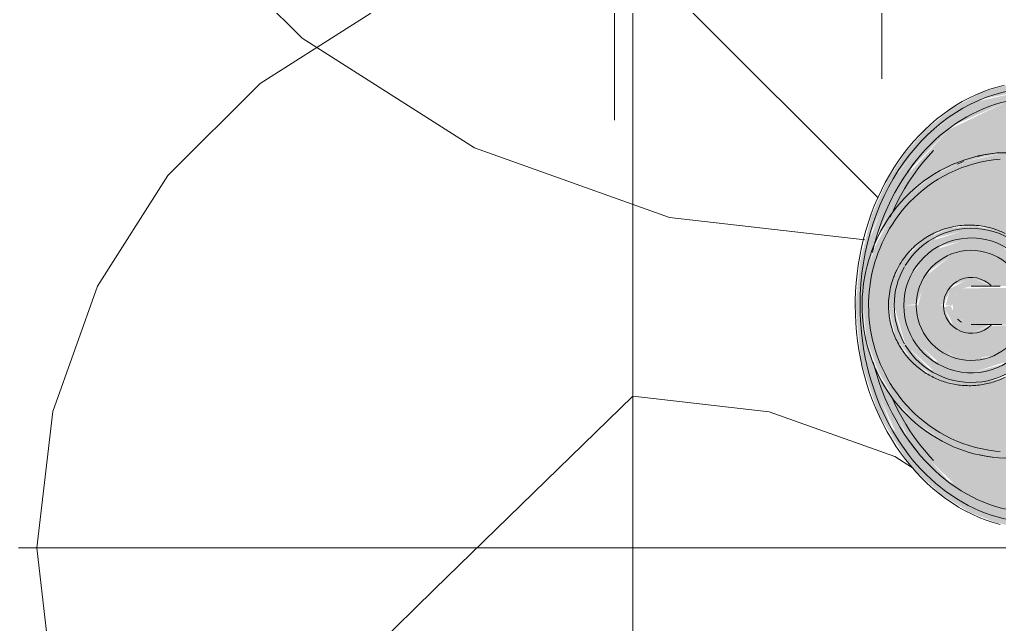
# Model space of a CAD drawing. Header units: inches. Extents: x 9391 to 11530, y 1186 to 2858.
# Drawn here: x 9737.97 to 9757.01, y 1823.61 to 1835.37 of the extents above; entities that cross this region are included whole.
import ezdxf

# ---------------------------------------------------------------- set-up
doc = ezdxf.new("R2010")
doc.units = ezdxf.units.IN
doc.header["$MEASUREMENT"] = 0
doc.layers.add('A-DETL-GENF-1', color=254, linetype='Continuous', lineweight=9)
doc.layers.add('E-LITE-EQPM', color=33, linetype='Continuous', lineweight=9)

# ---------------------------------------------------------------- blocks, each defined once
blk = doc.blocks.new('265000 - LIGHTING - GOOSENECK LIGHTING - TYPE A - 265000 - Lighting - Gooseneck Lighting - Type A-V5-FLOOR PLAN - ROOF')
at = {"layer": 'E-LITE-EQPM'}
for points in [[(-19.628, 0), (-19.402, 1.444), (-18.88, 2.593), (-18.192, 3.427), (-17.234, 4.02), (-16.183, 4.224), (-15.048, 3.973), (-14.217, 3.494), (-13.293, 2.234), (-12.887, 1.152), (-12.787, 0.375), (-12.632, 0.375), (-12.739, 1.215), (-12.909, 1.801), (-13.346, 2.667), (-13.662, 3.093), (-14.158, 3.599), (-14.929, 4.087), (-15.62, 4.308), (-16.183, 4.356), (-16.754, 4.291), (-17.248, 4.147), (-17.828, 3.84), (-18.367, 3.401), (-18.778, 2.93), (-19.099, 2.429), (-19.402, 1.758), (-19.628, 0.847), (-19.714, 0)], [(-19.628, 0), (-19.562, 0), (-19.402, 0.981), (-19.29, 1.374), (-19.211, 1.548), (-18.611, 2.689), (-17.828, 3.494), (-16.754, 3.973), (-15.516, 3.93), (-14.463, 3.417), (-13.61, 2.483), (-13.08, 1.305), (-12.928, 0.375), (-12.787, 0.375), (-12.938, 1.38), (-13.486, 2.593), (-14.158, 3.417), (-15.119, 4.017), (-16.183, 4.224), (-17.318, 3.973), (-18.221, 3.401), (-18.985, 2.446), (-19.474, 1.195), (-19.613, 0.117)], [(-14.161, 0.375), (-12.946, 0.375), (-13.091, 1.38), (-13.734, 2.667), (-14.638, 3.539), (-15.612, 3.973), (-16.754, 3.973), (-17.903, 3.417), (-18.757, 2.483), (-19.306, 1.305), (-19.249, 1.363), (-18.778, 2.052), (-18.357, 2.422), (-18.044, 2.615), (-17.535, 2.809), (-17.259, 2.883), (-16.807, 2.97), (-15.88, 2.744), (-15.038, 1.998), (-14.569, 1.137), (-14.445, 0.375), (-14.186, 0.375)], [(-19.562, 0), (-19.075, 0), (-18.922, 0.64), (-18.628, 1.076), (-18.167, 1.399), (-17.802, 1.534), (-17.28, 1.546), (-16.701, 1.326), (-16.305, 0.99), (-16.034, 0.523), (-15.989, 0.375), (-14.445, 0.375), (-14.584, 1.165), (-15.094, 2.1), (-15.928, 2.756), (-16.807, 2.97), (-17.554, 2.802), (-18.208, 2.536), (-18.778, 2.052), (-18.985, 1.795), (-19.336, 1.146), (-19.481, 0.674), (-19.535, 0.221)], [(-18.966, 0), (-18.778, 0), (-18.566, 0.693), (-18.045, 1.157), (-17.428, 1.302), (-16.773, 1.098), (-16.323, 0.629), (-16.21, 0.375), (-16.068, 0.375), (-16.221, 0.803), (-16.773, 1.313), (-17.466, 1.499), (-18.27, 1.245), (-18.766, 0.745), (-18.95, 0.06)], [(-18.778, 0), (-18.529, 0.025), (-18.278, 0.669), (-17.786, 1.018), (-17.097, 0.99), (-16.6, 0.629), (-16.498, 0.375), (-16.264, 0.41), (-16.33, 0.656), (-16.868, 1.151), (-17.467, 1.312), (-18.18, 1.078), (-18.611, 0.623), (-18.762, 0.062)], [(-18.077, 0), (-17.995, 0.036), (-17.836, 0.39), (-17.443, 0.533), (-17.002, 0.375), (-16.518, 0.375), (-16.6, 0.629), (-17.136, 1.018), (-17.797, 1.018), (-18.352, 0.569), (-18.503, 0), (-18.083, 0)], [(-17.841, 0), (-17.77, 0.215), (-17.637, 0.332), (-17.443, 0.375), (-17.082, 0.384), (-17.466, 0.543), (-17.873, 0.329), (-17.967, 0), (-17.851, 0)], [(-12.739, -0.375), (-12.06, -0.362), (-11.929, -0.265), (-11.854, -0.097), (-11.854, 0.097), (-11.929, 0.265), (-12.06, 0.362), (-12.135, 0.375), (-17.637, 0.332), (-17.752, 0.238), (-17.829, 0.091), (-17.821, -0.117), (-17.752, -0.238), (-17.655, -0.268), (-17.637, -0.332), (-17.443, -0.375), (-12.787, -0.375)], [(-16.163, -4.358), (-15.516, -4.273), (-14.869, -4.043), (-14.538, -3.873), (-13.902, -3.365), (-13.662, -3.089), (-13.301, -2.593), (-12.887, -1.752), (-12.676, -0.954), (-12.667, -0.375), (-12.787, -0.375), (-12.95, -1.41), (-13.486, -2.593), (-14.158, -3.417), (-15.119, -4.017), (-16.183, -4.224), (-17.318, -3.973), (-18.221, -3.401), (-19.022, -2.357), (-19.474, -1.195), (-19.628, 0), (-19.714, 0), (-19.611, -1.08), (-19.27, -2.11), (-18.746, -2.975), (-18.589, -3.181), (-18.051, -3.678), (-17.511, -4.017), (-16.989, -4.224), (-16.502, -4.326), (-16.183, -4.356)], [(-16.183, -4.224), (-15.048, -3.973), (-14.158, -3.417), (-13.396, -2.483), (-12.893, -1.195), (-12.787, -0.375), (-12.946, -0.375), (-13.098, -1.394), (-13.662, -2.593), (-14.638, -3.539), (-15.612, -3.973), (-16.754, -3.973), (-17.903, -3.417), (-18.756, -2.483), (-19.376, -1.08), (-19.539, -0.55), (-19.562, 0), (-19.628, 0), (-19.455, -1.316), (-18.878, -2.595), (-18.208, -3.417), (-17.248, -4.017), (-16.464, -4.169)], [(-16.807, -2.97), (-15.88, -2.744), (-15.082, -2.078), (-14.569, -1.137), (-14.477, -0.375), (-16.013, -0.408), (-16.099, -0.656), (-16.338, -1.044), (-16.826, -1.399), (-17.348, -1.544), (-17.841, -1.519), (-18.362, -1.292), (-18.746, -0.931), (-18.981, -0.508), (-19.083, 0), (-19.562, 0), (-19.508, -0.649), (-19.264, -1.305), (-18.941, -1.852), (-18.5, -2.305), (-17.918, -2.691), (-17.718, -2.767), (-16.939, -2.947)], [(-17.466, -1.499), (-16.717, -1.298), (-16.168, -0.75), (-16.083, -0.375), (-16.264, -0.41), (-16.338, -0.663), (-16.868, -1.151), (-17.467, -1.312), (-18.18, -1.078), (-18.611, -0.623), (-18.778, 0), (-18.966, 0), (-18.746, -0.768), (-18.151, -1.316), (-17.581, -1.468)], [(-17.466, -1.312), (-16.76, -1.086), (-16.33, -0.656), (-16.26, -0.375), (-16.518, -0.375), (-16.652, -0.667), (-17.139, -1.018), (-17.834, -0.992), (-18.346, -0.588), (-18.537, 0), (-18.778, 0), (-18.603, -0.656), (-18.045, -1.157), (-17.466, -1.312)], [(-17.37, -1.018), (-17.097, -0.99), (-16.6, -0.629), (-16.518, -0.375), (-17.126, -0.402), (-17.466, -0.543), (-17.871, -0.334), (-18.01, 0), (-18.537, 0), (-18.333, -0.629), (-17.777, -1.018), (-17.404, -1.018)], [(-17.466, -0.543), (-17.104, -0.375), (-17.637, -0.332), (-17.655, -0.295), (-17.676, -0.239), (-17.759, -0.229), (-17.829, -0.091), (-17.871, 0), (-17.995, -0.036), (-17.805, -0.403), (-17.563, -0.504)], [(-16.754, -3.973), (-15.516, -3.93), (-14.463, -3.417), (-13.61, -2.483), (-13.08, -1.305), (-12.946, -0.375), (-14.445, -0.375), (-14.584, -1.165), (-15.136, -2.135), (-15.88, -2.744), (-16.807, -2.97), (-17.746, -2.76), (-17.918, -2.691), (-18.359, -2.411), (-18.779, -2.043), (-19.109, -1.601), (-19.294, -1.305), (-19.197, -1.548), (-18.667, -2.631), (-17.728, -3.539), (-16.939, -3.891)]]:
    blk.add_hatch(color=256, dxfattribs=at).paths.add_polyline_path(points, flags=0)
h = blk.add_hatch(color=256, dxfattribs=at)
h.paths.add_polyline_path([(-18.981, 0), (-18.966, 0), (-18.746, 0.768), (-18.138, 1.319), (-17.443, 1.493), (-16.66, 1.242), (-16.228, 0.865), (-16.406, 1.097), (-16.832, 1.401), (-17.369, 1.544), (-17.873, 1.507), (-18.355, 1.298), (-18.746, 0.931), (-18.981, 0.508), (-19.075, 0), (-18.994, 0)], flags=0)
h.paths.add_polyline_path([(-16.007, 0.375), (-16.068, 0.601), (-16.143, 0.656), (-16.037, 0.375), (-16.013, 0.375)], flags=0)
h = blk.add_hatch(color=256, dxfattribs=at)
h.paths.add_polyline_path([(-17.28, -1.546), (-16.675, -1.306), (-16.277, -0.946), (-16.227, -0.808), (-16.773, -1.313), (-17.466, -1.499), (-18.27, -1.245), (-18.766, -0.745), (-18.995, 0), (-19.075, 0), (-18.941, -0.608), (-18.603, -1.096), (-18.167, -1.399), (-17.764, -1.535), (-17.287, -1.546)], flags=0)
h.paths.add_polyline_path([(-16.168, -0.75), (-16.026, -0.477), (-16.042, -0.375), (-16.068, -0.375), (-16.143, -0.656)], flags=0)
at = {"layer": 'E-LITE-EQPM', "flags": 128}
for points in [[(-16.826, 4.281), (-16.966, 4.245), (-17.105, 4.202), (-17.243, 4.151), (-17.378, 4.095), (-17.512, 4.031), (-17.643, 3.962), (-17.772, 3.885), (-17.898, 3.803), (-18.021, 3.715), (-18.142, 3.62), (-18.259, 3.52), (-18.372, 3.414), (-18.482, 3.303), (-18.589, 3.187), (-18.691, 3.065), (-18.789, 2.939), (-18.883, 2.808), (-18.973, 2.672), (-19.058, 2.533), (-19.138, 2.389), (-19.214, 2.242), (-19.285, 2.091), (-19.351, 1.936), (-19.411, 1.779), (-19.467, 1.619), (-19.517, 1.456), (-19.562, 1.291), (-19.601, 1.124), (-19.635, 0.955), (-19.664, 0.785), (-19.686, 0.613), (-19.704, 0.441), (-19.715, 0.267), (-19.721, 0.094), (-19.722, 0)], [(-17.06, 2.954), (-17.196, 2.933), (-17.33, 2.906), (-17.461, 2.872), (-17.59, 2.833), (-17.716, 2.788), (-17.839, 2.737), (-17.957, 2.681), (-18.072, 2.621), (-18.183, 2.556), (-18.29, 2.487), (-18.392, 2.415), (-18.49, 2.339), (-18.583, 2.26), (-18.672, 2.178), (-18.756, 2.094), (-18.835, 2.007), (-18.911, 1.919), (-18.981, 1.829), (-19.048, 1.737), (-19.11, 1.644), (-19.168, 1.549), (-19.222, 1.454), (-19.272, 1.358), (-19.318, 1.261), (-19.36, 1.163), (-19.398, 1.065), (-19.433, 0.966), (-19.464, 0.867), (-19.491, 0.767), (-19.515, 0.668), (-19.535, 0.568), (-19.552, 0.467), (-19.566, 0.367), (-19.577, 0.266), (-19.584, 0.166), (-19.587, 0.065), (-19.588, 0)], [(-18.5, 2.865), (-18.601, 2.737), (-18.696, 2.606), (-18.786, 2.473), (-18.871, 2.337), (-18.949, 2.198), (-19.023, 2.058), (-19.091, 1.915), (-19.154, 1.771), (-19.211, 1.625), (-19.263, 1.478), (-19.31, 1.33), (-19.352, 1.18), (-19.388, 1.03)], [(-18.198, 3.015), (-18.306, 2.897), (-18.409, 2.777), (-18.507, 2.653), (-18.599, 2.526), (-18.686, 2.396), (-18.767, 2.264), (-18.843, 2.129), (-18.914, 1.992), (-18.98, 1.854), (-19.041, 1.714)], [(-16.904, 2.843), (-17.035, 2.83), (-17.165, 2.81), (-17.293, 2.785), (-17.419, 2.753), (-17.542, 2.716), (-17.663, 2.673), (-17.78, 2.625), (-17.894, 2.572), (-18.004, 2.515), (-18.11, 2.453), (-18.212, 2.387), (-18.31, 2.318), (-18.404, 2.246), (-18.493, 2.171), (-18.578, 2.092), (-18.659, 2.012), (-18.736, 1.929), (-18.808, 1.845), (-18.876, 1.759), (-18.94, 1.671), (-19, 1.582), (-19.055, 1.492), (-19.107, 1.4), (-19.155, 1.308), (-19.2, 1.215), (-19.24, 1.122), (-19.277, 1.028), (-19.311, 0.933), (-19.341, 0.838), (-19.367, 0.742), (-19.39, 0.647), (-19.41, 0.551), (-19.427, 0.455), (-19.44, 0.359), (-19.45, 0.262), (-19.457, 0.166), (-19.461, 0.069), (-19.462, 0)], [(-16.907, 0.375), (-16.974, 0.375), (-17.038, 0.375), (-17.098, 0.375), (-17.153, 0.375), (-17.205, 0.375), (-17.251, 0.375), (-17.294, 0.375), (-17.332, 0.375), (-17.365, 0.375), (-17.394, 0.375), (-17.418, 0.375), (-17.437, 0.375), (-17.451, 0.375), (-17.461, 0.375), (-17.466, 0.375), (-17.466, 0.375)], [(-19.722, 0), (-19.719, -0.174), (-19.711, -0.347), (-19.696, -0.52), (-19.677, -0.692), (-19.651, -0.863), (-19.62, -1.033), (-19.584, -1.201), (-19.542, -1.367), (-19.495, -1.531), (-19.442, -1.693), (-19.384, -1.852), (-19.321, -2.008), (-19.253, -2.161), (-19.18, -2.31), (-19.102, -2.456), (-19.019, -2.598), (-18.932, -2.735), (-18.841, -2.869), (-18.745, -2.998), (-18.644, -3.122), (-18.54, -3.241), (-18.432, -3.355), (-18.321, -3.464), (-18.205, -3.567), (-18.087, -3.664), (-17.965, -3.756), (-17.84, -3.842), (-17.713, -3.921), (-17.583, -3.994), (-17.451, -4.061), (-17.316, -4.122), (-17.18, -4.175), (-17.042, -4.222), (-16.902, -4.263)], [(-19.588, 0), (-19.586, -0.101), (-19.582, -0.201), (-19.573, -0.302), (-19.562, -0.402), (-19.547, -0.503), (-19.529, -0.603), (-19.507, -0.703), (-19.482, -0.803), (-19.453, -0.902), (-19.421, -1.001), (-19.385, -1.1), (-19.345, -1.198), (-19.302, -1.295), (-19.255, -1.392), (-19.203, -1.488), (-19.148, -1.583), (-19.088, -1.677), (-19.025, -1.769), (-18.957, -1.861), (-18.885, -1.95), (-18.808, -2.038), (-18.727, -2.124), (-18.641, -2.207), (-18.551, -2.288), (-18.456, -2.366), (-18.356, -2.441), (-18.253, -2.512), (-18.145, -2.579), (-18.032, -2.643), (-17.916, -2.701), (-17.796, -2.755), (-17.672, -2.804), (-17.545, -2.847), (-17.415, -2.885), (-17.283, -2.916), (-17.148, -2.941), (-17.06, -2.954)], [(-19.462, 0), (-19.46, -0.097), (-19.456, -0.193), (-19.448, -0.29), (-19.437, -0.386), (-19.422, -0.482), (-19.405, -0.578), (-19.384, -0.674), (-19.36, -0.77), (-19.332, -0.865), (-19.301, -0.96), (-19.267, -1.054), (-19.229, -1.148), (-19.187, -1.242), (-19.142, -1.334), (-19.093, -1.426), (-19.04, -1.517), (-18.983, -1.607), (-18.922, -1.696), (-18.857, -1.783), (-18.788, -1.869), (-18.714, -1.953), (-18.637, -2.035), (-18.555, -2.115), (-18.468, -2.192), (-18.378, -2.267), (-18.283, -2.338), (-18.184, -2.406), (-18.08, -2.471), (-17.973, -2.531), (-17.862, -2.588), (-17.747, -2.639), (-17.629, -2.686), (-17.507, -2.727), (-17.383, -2.763), (-17.257, -2.793), (-17.128, -2.817), (-16.998, -2.834), (-16.904, -2.843)], [(-17.466, -0.375), (-17.464, -0.375), (-17.457, -0.375), (-17.445, -0.375), (-17.428, -0.375), (-17.407, -0.375), (-17.381, -0.375), (-17.35, -0.375), (-17.314, -0.375), (-17.274, -0.375), (-17.23, -0.375), (-17.181, -0.375), (-17.127, -0.375), (-17.07, -0.375), (-17.008, -0.375), (-16.943, -0.375), (-16.873, -0.375)], [(-19.37, -1.105), (-19.341, -1.219), (-19.298, -1.368), (-19.25, -1.517), (-19.196, -1.663), (-19.138, -1.809), (-19.074, -1.953), (-19.004, -2.095), (-18.929, -2.235), (-18.849, -2.372), (-18.763, -2.508), (-18.672, -2.641), (-18.575, -2.771), (-18.5, -2.865)], [(-19.021, -1.759), (-18.959, -1.899), (-18.892, -2.037), (-18.819, -2.173), (-18.741, -2.307), (-18.658, -2.438), (-18.569, -2.567), (-18.476, -2.693), (-18.376, -2.816), (-18.272, -2.936), (-18.198, -3.015)]]:
    blk.add_lwpolyline(points, dxfattribs=at)
at = {"layer": 'E-LITE-EQPM'}
for radius, start, end in [(1.499, 15.0075, 148.9797), (1.312, 17.1521, 180), (1.071, 21.4494, 180), (1.499, 150, 180), (0.543, 45, 180), (1.499, 180, 210), (1.312, 180, 342.8479), (1.071, 180, 338.5506), (0.543, 180, 315), (0.375, 225, 240), (1.499, 211.0203, 344.9925)]:
    blk.add_arc((-17.466, 0), radius, start, end, dxfattribs=at)
for centre, major_axis, start_param, end_param in [((-16.183, 0), (0, 4.224), 4.802645, 7.853982), ((-16.183, 0), (0, 4.035), 4.805548, 7.15585), ((-16.807, 0), (0, 2.97), 4.841947, 6.506974), ((-16.807, 0), (0, 2.97), 0.342292, 0.392699), ((-16.183, 0), (0, 4.224), 1.570796, 3.769911), ((-16.183, 0), (0, 4.035), 2.268928, 4.617529), ((-16.807, 0), (0, 2.97), 2.936171, 4.582831)]:
    blk.add_ellipse(centre, major_axis=major_axis, ratio=0.81557, start_param=start_param, end_param=end_param, dxfattribs=at)
for points, knots in [([(-16.806, 1.399), (-16.876, 1.433), (-16.99, 1.479), (-17.149, 1.523), (-17.291, 1.55), (-17.444, 1.564), (-17.608, 1.561), (-17.77, 1.542), (-17.929, 1.507), (-18.082, 1.455), (-18.205, 1.4), (-18.3, 1.348), (-18.392, 1.29), (-18.501, 1.21), (-18.603, 1.119), (-18.679, 1.038), (-18.751, 0.953), (-18.834, 0.838), (-18.904, 0.713), (-18.952, 0.608), (-18.995, 0.499), (-19.054, 0.301), (-19.075, 0.121), (-19.075, 0)], [0.3409193, 0.3409193, 0.3409193, 0.3409193, 0.3888889, 0.4166667, 0.4444444, 0.4791667, 0.5138889, 0.5486111, 0.5833333, 0.6180556, 0.6527778, 0.6701389, 0.6875, 0.7222222, 0.7569444, 0.7743056, 0.7916667, 0.8263889, 0.8611111, 0.8784722, 0.8958333, 0.9305556, 1, 1, 1, 1]), ([(-19.075, 0), (-19.075, -0.097), (-19.062, -0.241), (-19.018, -0.426), (-18.973, -0.56), (-18.917, -0.687), (-18.851, -0.808), (-18.788, -0.903), (-18.733, -0.974), (-18.69, -1.025), (-18.645, -1.075), (-18.583, -1.137), (-18.501, -1.21), (-18.397, -1.287), (-18.286, -1.357), (-18.171, -1.416), (-18.052, -1.466), (-17.929, -1.506), (-17.802, -1.536), (-17.673, -1.555), (-17.543, -1.563), (-17.411, -1.561), (-17.28, -1.548), (-17.149, -1.523), (-16.99, -1.479), (-16.876, -1.433), (-16.806, -1.399)], [0, 0, 0, 0, 0.0555556, 0.0833333, 0.1111111, 0.1388889, 0.1666667, 0.1944444, 0.2083333, 0.2222222, 0.2361111, 0.25, 0.2777778, 0.3055556, 0.3333333, 0.3611111, 0.3888889, 0.4166667, 0.4444444, 0.4722222, 0.5, 0.5277778, 0.5555556, 0.5833333, 0.6111111, 0.6590807, 0.6590807, 0.6590807, 0.6590807])]:
    blk.add_open_spline(points, degree=3, knots=knots, dxfattribs=at)
blk = doc.blocks.new('meyer lilac 26082 - meyer lilac 26082-1522525-FLOOR PLAN - ROOF')
at = {"layer": 'A-DETL-GENF-1'}
for p, q in [((46.176, 0), (41.696, 0)), ((41.932, 0), (46.176, 0))]:
    blk.add_line(p, q, dxfattribs=at)
blk = doc.blocks.new('switchgrass 26764 - switchgrass 26764-1522527-FLOOR PLAN - ROOF')
at = {"layer": 'A-DETL-GENF-1'}
for p, q in [((13.91, 0), (12.047, 0)), ((12.146, 0), (13.989, 0)), ((12.891, 0), (14.115, 0)), ((13.75, 0), (13.681, 0)), ((13.83, 0), (13.75, 0)), ((13.912, 0), (13.83, 0)), ((14.423, 0), (13.91, 0)), ((13.99, 0), (13.912, 0)), ((13.989, 0), (14.619, 0)), ((14.054, 0), (13.99, 0)), ((14.099, 0), (14.054, 0)), ((14.115, 0), (14.099, 0)), ((14.839, 0), (14.423, 0)), ((14.619, 0), (14.839, 0)), ((17.537, -4.127), (17.975, -0.331)), ((16.181, -7.918), (17.537, -4.127)), ((14.053, -11.263), (16.181, -7.918)), ((11.263, -14.053), (14.053, -11.263))]:
    blk.add_line(p, q, dxfattribs=at)
blk = doc.blocks.new('gold flame spirea 26749 - gold flame spirea 26749-1522531-FLOOR PLAN - ROOF')
at = {"layer": 'A-DETL-GENF-1'}
for p, q in [((0, 9.447), (0, -11.282)), ((0, 7.009), (0, 7.427)), ((0, 6.592), (0, 7.009)), ((0, 6.165), (0, 6.592)), ((0, 5.712), (0, 6.165)), ((0, 4.932), (0, 5.816)), ((0, 5.816), (0, 5.778)), ((0, 5.778), (0, 5.763)), ((0, 5.762), (0, 5.766)), ((0, 5.766), (0, 5.765)), ((0, 5.765), (0, 5.75)), ((0, 5.763), (0, 5.762)), ((0, 5.75), (0, 5.712)), ((0, 5.197), (0, 5.397)), ((0, 5.397), (0, 5.331)), ((0, 5.331), (0, 5.284)), ((0, 5.284), (0, 5.25)), ((0, 5.25), (0, 5.22)), ((0, 5.22), (0, 5.185)), ((0, 5.041), (0, 5.197)), ((0, 5.185), (0, 5.139)), ((0, 5.139), (0, 5.072)), ((0, 5.072), (0, 5.031)), ((0, 4.914), (0, 5.041)), ((0, 5.031), (0, 5.012)), ((0, 5.012), (0, 5.004)), ((0, 5.004), (0, 5)), ((0, 5), (0, 4.992)), ((0, 4.992), (0, 4.972)), ((0, 4.972), (0, 4.932)), ((-11.579, 0), (-6.809, 4.77)), ((0, 4.797), (0, 4.914)), ((0, 4.672), (0, 4.797)), ((0, 4.521), (0, 4.672)), ((0, 4.327), (0, 4.521)), ((0, 4.137), (0, 4.327)), ((0, 3.921), (0, 4.137)), ((0, 3.687), (0, 3.921)), ((0, 3.458), (0, 3.909)), ((0, 3.909), (0, 3.783)), ((0, 3.783), (0, 3.656)), ((0, 3.441), (0, 3.687)), ((0, 3.656), (0, 3.523)), ((0, 3.523), (0, 3.382)), ((0, 3.072), (0, 3.458)), ((0, 3.19), (0, 3.441)), ((0, 3.382), (0, 3.23)), ((0, 3.23), (0, 3.065)), ((0, 2.94), (0, 3.19)), ((0, 2.738), (0, 3.072)), ((0, 3.065), (0, 2.885)), ((0, 2.699), (0, 2.94)), ((0, 2.885), (0, 2.699)), ((0, 2.177), (0, 2.738)), ((0, 1.925), (0, 2.177)), ((0, 1.675), (0, 1.925)), ((0, 1.861), (0, 1.886)), ((0, 1.886), (0, 1.883)), ((0, 1.883), (0, 1.858)), ((0, 1.76), (0, 1.861)), ((0, 1.858), (0, 1.818)), ((0, 1.818), (0, 1.72)), ((0, 1.632), (0, 1.76)), ((0, 1.72), (0, 1.675)), ((0, 1.35), (0, 1.632)), ((0, 1.028), (0, 1.396)), ((0, 1.396), (0, 1.024)), ((0, 1.224), (0, 1.35)), ((0, 1.126), (0, 1.224)), ((0, 1.07), (0, 1.126)), ((0, 0.965), (0, 1.07)), ((0, 0.729), (0, 1.028)), ((0, 1.024), (0, 0.897)), ((0, 0.937), (0, 0.965)), ((0, 0.918), (0, 0.937)), ((0, 0.759), (0, 0.931)), ((0, 0.931), (0, 0.915)), ((0, 0.915), (0, 0.918)), ((0, 0.897), (0, 0.789)), ((0, 0.789), (0, 0.686)), ((0, 0.617), (0, 0.759)), ((0, 0.255), (0, 0.729)), ((0, 0.686), (0, 0.577)), ((0, 0.498), (0, 0.617)), ((0, 0.577), (0, 0.293)), ((0, 0.393), (0, 0.498)), ((0, 0.296), (0, 0.393)), ((0, -0.1), (0, 0.372)), ((0, 0.372), (0, 0.255)), ((0, 0.199), (0, 0.296)), ((0, 0.293), (0, 0.093)), ((0, 0.255), (0, 0.138)), ((0, 0.038), (0, 0.255)), ((0, 0.093), (0, 0.199)), ((9.447, 0), (-11.282, 0)), ((-11.074, 0), (-9.957, 0)), ((-9.957, 0), (-9.953, 0)), ((-9.953, 0), (-9.89, 0)), ((-9.89, 0), (-9.79, 0)), ((-9.79, 0), (-9.675, 0)), ((-9.675, 0), (-9.565, 0)), ((-9.545, 0), (-9.585, 0)), ((-9.585, 0), (-9.402, 0)), ((-9.565, 0), (-9.481, 0)), ((-9.525, 0), (-9.545, 0)), ((-9.517, 0), (-9.525, 0)), ((-9.514, 0), (-9.517, 0)), ((-9.506, 0), (-9.514, 0)), ((-9.486, 0), (-9.506, 0)), ((-9.446, 0), (-9.486, 0)), ((-9.481, 0), (-9.446, 0)), ((-9.402, 0), (-9.274, 0)), ((-9.274, 0), (-9.177, 0)), ((-9.177, 0), (-9.09, 0)), ((-9.09, 0), (-8.851, 0)), ((-8.851, 0), (-8.655, 0)), ((-8.655, 0), (-7.91, 0)), ((-7.898, 0), (-7.931, 0)), ((-7.931, 0), (-7.93, 0)), ((-7.93, 0), (-7.894, 0)), ((-7.91, 0), (-7.817, 0)), ((-7.829, 0), (-7.898, 0)), ((-7.894, 0), (-7.825, 0)), ((-7.724, 0), (-7.829, 0)), ((-7.825, 0), (-7.724, 0)), ((-7.817, 0), (-7.743, 0)), ((-7.743, 0), (-7.691, 0)), ((-7.677, 0), (-7.724, 0)), ((-7.724, 0), (-7.524, 0)), ((-7.691, 0), (-7.661, 0)), ((-7.656, 0), (-7.677, 0)), ((-7.661, 0), (-7.656, 0)), ((-7.524, 0), (-7.358, 0)), ((-7.358, 0), (-7.219, 0)), ((-7.219, 0), (-7.1, 0)), ((-7.1, 0), (-6.993, 0)), ((-6.993, 0), (-6.793, 0)), ((-6.793, 0), (-6.558, 0)), ((-6.558, 0), (-6.368, 0)), ((-6.368, 0), (-6.209, 0)), ((-6.209, 0), (-6.065, 0)), ((-6.065, 0), (-5.923, 0)), ((-5.923, 0), (-5.767, 0)), ((-5.767, 0), (-5.584, 0)), ((-5.584, 0), (-5.548, 0)), ((-5.548, 0), (-5.522, 0)), ((-5.522, 0), (-5.502, 0)), ((-5.502, 0), (-5.461, 0)), ((-5.461, 0), (-5.444, 0)), ((-5.444, 0), (-5.212, 0)), ((-5.212, 0), (-5.051, 0)), ((-5.051, 0), (-4.913, 0)), ((-4.913, 0), (-4.75, 0)), ((-4.75, 0), (-4.513, 0)), ((-4.513, 0), (-4.156, 0)), ((-4.156, 0), (-3.629, 0)), ((-3.629, 0), (-3.554, 0)), ((-3.554, 0), (-3.511, 0)), ((-3.511, 0), (-3.485, 0)), ((-3.485, 0), (-3.455, 0)), ((-3.455, 0), (-3.403, 0)), ((-3.403, 0), (-3.313, 0)), ((-3.313, 0), (-3.164, 0)), ((-3.184, 0), (-3.211, 0)), ((-3.211, 0), (-3.118, 0)), ((-3.191, 0), (-3.198, 0)), ((-3.198, 0), (-3.192, 0)), ((-3.192, 0), (-3.183, 0)), ((-3.164, 0), (-3.191, 0)), ((-3.177, 0), (-3.184, 0)), ((-3.183, 0), (-3.177, 0)), ((-3.118, 0), (-3.005, 0)), ((-3.005, 0), (-2.88, 0)), ((-2.88, 0), (-2.75, 0)), ((-2.75, 0), (-2.625, 0)), ((-2.625, 0), (-2.512, 0)), ((-2.512, 0), (-2.42, 0)), ((-2.42, 0), (-2.304, 0)), ((-2.304, 0), (-2.218, 0)), ((-2.218, 0), (-2.151, 0)), ((-2.151, 0), (-2.093, 0)), ((-2.093, 0), (-2.032, 0)), ((-2.032, 0), (-1.861, 0)), ((-1.861, 0), (-1.744, 0)), ((-1.744, 0), (-1.659, 0)), ((-1.533, 0), (-1.675, 0)), ((-1.675, 0), (-1.325, 0)), ((-1.659, 0), (-1.595, 0)), ((-1.595, 0), (-1.542, 0)), ((-1.542, 0), (-1.491, 0)), ((-1.483, 0), (-1.533, 0)), ((-1.491, 0), (-1.43, 0)), ((-1.423, 0), (-1.483, 0)), ((-1.43, 0), (-1.349, 0)), ((-1.256, 0), (-1.423, 0)), ((-1.349, 0), (-1.348, 0)), ((-1.348, 0), (-1.317, 0)), ((-1.325, 0), (-1.073, 0)), ((-1.317, 0), (-1.27, 0)), ((-1.27, 0), (-1.225, 0)), ((-1.202, 0), (-1.256, 0)), ((-1.225, 0), (-1.197, 0)), ((-1.197, 0), (-1.202, 0)), ((-1.073, 0), (-0.872, 0)), ((-0.872, 0), (-0.675, 0)), ((-0.497, 0), (-0.744, 0)), ((-0.744, 0), (-0.465, 0)), ((-0.675, 0), (-0.1, 0)), ((-0.294, 0), (-0.497, 0)), ((-0.465, 0), (-0.196, 0)), ((-0.127, 0), (-0.294, 0)), ((-0.196, 0), (0.038, 0)), ((0.014, 0), (-0.127, 0)), ((-0.1, 0), (0.372, 0)), ((0, 0.138), (0, 0.014)), ((0, -0.196), (0, 0.038)), ((0, 0.014), (0, -0.127)), ((0.138, 0), (0.014, 0)), ((0.038, 0), (0.255, 0)), ((0.293, 0), (0.093, 0)), ((0.093, 0), (0.199, 0)), ((0.255, 0), (0.138, 0)), ((0.199, 0), (0.296, 0)), ((0.372, 0), (0.255, 0)), ((0.255, 0), (0.729, 0)), ((0.577, 0), (0.293, 0)), ((0.296, 0), (0.393, 0)), ((0.393, 0), (0.498, 0)), ((0.498, 0), (0.617, 0)), ((0.686, 0), (0.577, 0)), ((0.617, 0), (0.759, 0)), ((0.789, 0), (0.686, 0)), ((0.729, 0), (1.028, 0)), ((0.759, 0), (0.931, 0)), ((0.897, 0), (0.789, 0)), ((1.024, 0), (0.897, 0)), ((0.931, 0), (0.915, 0)), ((0.915, 0), (0.918, 0)), ((0.918, 0), (0.937, 0)), ((0.937, 0), (0.965, 0)), ((0.965, 0), (1.07, 0)), ((1.396, 0), (1.024, 0)), ((1.028, 0), (1.396, 0)), ((1.07, 0), (1.126, 0)), ((1.126, 0), (1.224, 0)), ((1.224, 0), (1.35, 0)), ((1.35, 0), (1.632, 0)), ((0, -0.675), (0, -0.1)), ((0, -0.127), (0, -0.294)), ((0, -0.465), (0, -0.196)), ((0, -0.294), (0, -0.497)), ((0, -0.744), (0, -0.465)), ((0, -0.497), (0, -0.744)), ((0, -0.872), (0, -0.675)), ((0, -1.073), (0, -0.872)), ((0, -1.325), (0, -1.073)), ((0, -1.225), (0, -1.197)), ((0, -1.197), (0, -1.202)), ((0, -1.202), (0, -1.256)), ((0, -1.27), (0, -1.225)), ((0, -1.256), (0, -1.423)), ((0, -1.317), (0, -1.27)), ((0, -1.348), (0, -1.317)), ((0, -1.675), (0, -1.325)), ((0, -1.349), (0, -1.348)), ((0, -1.43), (0, -1.349)), ((0, -1.423), (0, -1.483)), ((0, -1.491), (0, -1.43)), ((0, -1.483), (0, -1.533)), ((0, -1.542), (0, -1.491)), ((0, -1.533), (0, -1.675)), ((0, -1.595), (0, -1.542)), ((0, -1.659), (0, -1.595)), ((0, -1.744), (0, -1.659)), ((0, -1.861), (0, -1.744)), ((0, -2.032), (0, -1.861)), ((0, -2.093), (0, -2.032)), ((0, -2.151), (0, -2.093)), ((0, -2.218), (0, -2.151)), ((0, -2.304), (0, -2.218)), ((0, -2.42), (0, -2.304)), ((0, -2.512), (0, -2.42)), ((0, -2.625), (0, -2.512)), ((0, -2.75), (0, -2.625)), ((0, -2.88), (0, -2.75)), ((0, -3.005), (0, -2.88)), ((0, -3.118), (0, -3.005)), ((0, -3.211), (0, -3.118)), ((0, -3.313), (0, -3.164)), ((0, -3.164), (0, -3.191)), ((0, -3.183), (0, -3.177)), ((0, -3.177), (0, -3.184)), ((0, -3.192), (0, -3.183)), ((0, -3.184), (0, -3.211)), ((0, -3.191), (0, -3.198)), ((0, -3.198), (0, -3.192)), ((0, -3.403), (0, -3.313)), ((0, -3.455), (0, -3.403)), ((0, -3.485), (0, -3.455)), ((0, -3.511), (0, -3.485)), ((0, -3.554), (0, -3.511)), ((0, -3.629), (0, -3.554)), ((0, -4.156), (0, -3.629)), ((0, -4.513), (0, -4.156)), ((0, -4.75), (0, -4.513)), ((0, -4.913), (0, -4.75)), ((0, -5.051), (0, -4.913)), ((-10.401, -5.09), (-9.034, -7.24)), ((0, -5.212), (0, -5.051)), ((0, -5.444), (0, -5.212)), ((0, -5.461), (0, -5.444)), ((0, -5.502), (0, -5.461)), ((0, -5.522), (0, -5.502)), ((0, -5.548), (0, -5.522)), ((0, -5.584), (0, -5.548)), ((0, -5.767), (0, -5.584)), ((0, -5.923), (0, -5.767)), ((0, -6.065), (0, -5.923)), ((0, -6.209), (0, -6.065)), ((0, -6.368), (0, -6.209)), ((0, -6.558), (0, -6.368)), ((0, -6.793), (0, -6.558)), ((0, -6.993), (0, -6.793)), ((0, -7.1), (0, -6.993)), ((0, -7.219), (0, -7.1)), ((0, -7.358), (0, -7.219)), ((-9.034, -7.24), (-7.24, -9.034)), ((0, -7.524), (0, -7.358)), ((0, -7.724), (0, -7.524)), ((0, -7.661), (0, -7.656)), ((0, -7.656), (0, -7.677)), ((0, -7.691), (0, -7.661)), ((0, -7.677), (0, -7.724)), ((0, -7.743), (0, -7.691)), ((0, -7.724), (0, -7.829)), ((0, -7.825), (0, -7.724)), ((0, -7.817), (0, -7.743)), ((0, -7.91), (0, -7.817)), ((0, -7.894), (0, -7.825)), ((0, -7.829), (0, -7.898)), ((0, -7.93), (0, -7.894)), ((0, -7.898), (0, -7.931)), ((0, -8.655), (0, -7.91)), ((0, -7.931), (0, -7.93)), ((0, -8.851), (0, -8.655)), ((0, -9.09), (0, -8.851)), ((-7.24, -9.034), (-5.09, -10.401)), ((0, -9.177), (0, -9.09)), ((0, -9.274), (0, -9.177)), ((0, -9.402), (0, -9.274)), ((0, -9.585), (0, -9.402)), ((0, -9.481), (0, -9.446)), ((0, -9.446), (0, -9.486)), ((0, -9.565), (0, -9.481)), ((0, -9.486), (0, -9.506)), ((0, -9.506), (0, -9.514)), ((0, -9.514), (0, -9.517)), ((0, -9.517), (0, -9.525)), ((0, -9.525), (0, -9.545)), ((0, -9.545), (0, -9.585)), ((0, -9.675), (0, -9.565)), ((0, -9.79), (0, -9.675)), ((0, -9.89), (0, -9.79)), ((0, -9.953), (0, -9.89)), ((0, -9.957), (0, -9.953)), ((0, -11.074), (0, -9.957)), ((-5.09, -10.401), (-2.653, -11.273)), ((0, -10.838), (0, -10.829)), ((0, -10.829), (0, -10.867)), ((0, -10.896), (0, -10.838)), ((0, -10.867), (0, -10.95)), ((0, -11.005), (0, -10.896)), ((0, -10.95), (0, -11.074)), ((0, -11.167), (0, -11.005)), ((0, -11.289), (0, -11.167)), ((-2.653, -11.273), (0, -11.579)), ((0, -11.579), (2.653, -11.273)), ((0, -11.282), (0, -11.443)), ((0, -11.385), (0, -11.289)), ((0, -11.468), (0, -11.385)), ((0, -11.443), (0, -11.544)), ((0, -11.52), (0, -11.445)), ((0, -11.445), (0, -11.532)), ((0, -11.55), (0, -11.468)), ((0, -11.673), (0, -11.493)), ((0, -11.493), (0, -11.518)), ((0, -11.518), (0, -11.549)), ((0, -11.575), (0, -11.52)), ((0, -11.532), (0, -11.633)), ((0, -11.544), (0, -11.595)), ((0, -11.549), (0, -11.589)), ((0, -11.644), (0, -11.55)), ((0, -11.603), (0, -11.575)), ((0, -11.589), (0, -11.642)), ((0, -11.595), (0, -11.603)), ((0, -11.633), (0, -11.74)), ((0, -11.642), (0, -11.711)), ((0, -11.76), (0, -11.644)), ((0, -11.813), (0, -11.673)), ((0, -11.711), (0, -11.8)), ((0, -11.74), (0, -11.843)), ((0, -11.912), (0, -11.76)), ((0, -11.8), (0, -11.912)), ((0, -11.923), (0, -11.813)), ((0, -11.843), (0, -11.935))]:
    blk.add_line(p, q, dxfattribs=at)
blk = doc.blocks.new('gold flame spirea 26749 - gold flame spirea 26749-V60-FLOOR PLAN - ROOF')
at = {"layer": 'A-DETL-GENF-1'}
for p, q in [((7.816, 3.86), (5.027, 6.702)), ((11.579, 0), (7.816, 3.86)), ((9.447, 0), (-11.282, 0)), ((7.009, 0), (7.427, 0)), ((7.427, 0), (7.863, 0)), ((7.863, 0), (8.329, 0)), ((8.329, 0), (8.841, 0)), ((8.841, 0), (9.027, 0)), ((9.027, 0), (10.051, 0)), ((9.388, 0), (9.213, 0)), ((9.213, 0), (9.383, 0)), ((9.383, 0), (9.624, 0)), ((9.533, 0), (9.388, 0)), ((9.59, 0), (9.447, 0)), ((9.656, 0), (9.533, 0)), ((9.743, 0), (9.59, 0)), ((9.624, 0), (9.902, 0)), ((9.763, 0), (9.656, 0)), ((9.915, 0), (9.743, 0)), ((9.86, 0), (9.763, 0)), ((9.954, 0), (9.86, 0)), ((9.902, 0), (10.183, 0)), ((10.115, 0), (9.915, 0)), ((10.051, 0), (9.954, 0)), ((10.353, 0), (10.115, 0)), ((10.183, 0), (10.432, 0)), ((10.638, 0), (10.353, 0)), ((10.432, 0), (10.617, 0)), ((10.617, 0), (10.702, 0)), ((10.981, 0), (10.638, 0)), ((10.702, 0), (10.837, 0)), ((10.837, 0), (11.016, 0)), ((10.981, 0), (10.935, 0)), ((10.935, 0), (10.981, 0)), ((11.059, 0), (10.981, 0)), ((11.016, 0), (11.217, 0)), ((11.156, 0), (11.059, 0)), ((11.26, 0), (11.156, 0)), ((11.217, 0), (11.423, 0)), ((11.357, 0), (11.26, 0)), ((11.273, -2.653), (11.579, 0)), ((11.435, 0), (11.357, 0)), ((11.423, 0), (11.612, 0)), ((11.481, 0), (11.435, 0)), ((11.491, 0), (11.464, 0)), ((11.464, 0), (11.481, 0)), ((11.557, 0), (11.491, 0)), ((11.656, 0), (11.557, 0)), ((11.612, 0), (11.766, 0)), ((11.783, 0), (11.656, 0)), ((11.766, 0), (11.865, 0)), ((11.932, 0), (11.783, 0)), ((11.865, 0), (11.95, 0)), ((12.098, 0), (11.932, 0)), ((11.95, 0), (12.108, 0)), ((12.301, 0), (12.098, 0)), ((12.108, 0), (12.317, 0)), ((12.456, 0), (12.301, 0)), ((12.317, 0), (12.553, 0)), ((12.584, 0), (12.456, 0)), ((12.553, 0), (13.014, 0)), ((12.704, 0), (12.584, 0)), ((12.836, 0), (12.704, 0)), ((13, 0), (12.836, 0)), ((12.946, 0), (12.842, 0)), ((12.842, 0), (13.214, 0)), ((13.046, 0), (12.946, 0)), ((13.214, 0), (13, 0)), ((13.014, 0), (13.191, 0)), ((13.143, 0), (13.046, 0)), ((13.24, 0), (13.143, 0)), ((13.191, 0), (13.287, 0)), ((13.337, 0), (13.24, 0)), ((13.287, 0), (13.383, 0)), ((13.437, 0), (13.337, 0)), ((13.383, 0), (13.472, 0)), ((13.517, 0), (13.401, 0)), ((13.401, 0), (13.587, 0)), ((13.54, 0), (13.437, 0)), ((13.68, 0), (13.447, 0)), ((13.447, 0), (13.581, 0)), ((13.472, 0), (13.545, 0)), ((13.612, 0), (13.517, 0)), ((14.145, 0), (13.54, 0)), ((13.545, 0), (13.594, 0)), ((13.581, 0), (13.694, 0)), ((13.611, 0), (13.587, 0)), ((13.587, 0), (13.867, 0)), ((13.587, 0), (13.711, 0)), ((13.594, 0), (13.611, 0)), ((13.686, 0), (13.612, 0)), ((13.81, 0), (13.68, 0)), ((13.738, 0), (13.686, 0)), ((13.694, 0), (13.794, 0)), ((13.711, 0), (13.797, 0)), ((13.77, 0), (13.738, 0)), ((13.782, 0), (13.77, 0)), ((14.04, 0), (13.773, 0)), ((13.773, 0), (13.782, 0)), ((13.794, 0), (13.891, 0)), ((13.797, 0), (13.852, 0)), ((13.937, 0), (13.81, 0)), ((13.852, 0), (13.883, 0)), ((13.867, 0), (14.086, 0)), ((13.883, 0), (13.898, 0)), ((13.891, 0), (13.992, 0)), ((13.898, 0), (13.905, 0)), ((13.905, 0), (13.91, 0)), ((13.91, 0), (13.943, 0)), ((14.06, 0), (13.937, 0)), ((13.943, 0), (14.001, 0)), ((13.992, 0), (14.105, 0)), ((14.001, 0), (14.088, 0)), ((14.261, 0), (14.04, 0)), ((14.183, 0), (14.06, 0)), ((14.086, 0), (14.265, 0)), ((14.088, 0), (14.207, 0)), ((14.105, 0), (14.238, 0)), ((14.131, 0), (14.118, 0)), ((14.118, 0), (14.145, 0)), ((14.169, 0), (14.131, 0)), ((14.268, 0), (14.168, 0)), ((14.168, 0), (14.321, 0)), ((14.215, 0), (14.169, 0)), ((14.307, 0), (14.183, 0)), ((14.207, 0), (14.362, 0)), ((14.252, 0), (14.215, 0)), ((14.238, 0), (14.266, 0)), ((14.266, 0), (14.252, 0)), ((14.444, 0), (14.261, 0)), ((14.265, 0), (14.424, 0)), ((14.358, 0), (14.268, 0)), ((14.434, 0), (14.307, 0)), ((14.321, 0), (14.467, 0)), ((14.535, 0), (14.331, 0)), ((14.331, 0), (14.34, 0)), ((14.34, 0), (14.382, 0)), ((14.442, 0), (14.358, 0)), ((14.362, 0), (14.557, 0)), ((14.382, 0), (14.445, 0)), ((14.424, 0), (14.584, 0)), ((14.564, 0), (14.434, 0)), ((14.523, 0), (14.442, 0)), ((14.598, 0), (14.444, 0)), ((14.445, 0), (14.514, 0)), ((14.467, 0), (14.606, 0)), ((14.514, 0), (14.577, 0)), ((14.607, 0), (14.523, 0)), ((14.863, 0), (14.535, 0)), ((14.557, 0), (14.797, 0)), ((14.721, 0), (14.564, 0)), ((14.577, 0), (14.62, 0)), ((14.584, 0), (14.763, 0)), ((14.733, 0), (14.598, 0)), ((14.606, 0), (14.737, 0)), ((14.697, 0), (14.607, 0)), ((14.739, 0), (14.61, 0)), ((14.61, 0), (14.772, 0)), ((14.62, 0), (14.628, 0)), ((14.628, 0), (14.873, 0)), ((14.797, 0), (14.697, 0)), ((14.874, 0), (14.721, 0)), ((14.858, 0), (14.733, 0)), ((14.737, 0), (14.859, 0)), ((14.91, 0), (14.739, 0)), ((14.763, 0), (14.983, 0)), ((14.772, 0), (14.932, 0)), ((14.983, 0), (14.858, 0)), ((14.859, 0), (14.972, 0)), ((15.261, 0), (14.863, 0)), ((14.873, 0), (15.037, 0)), ((15.024, 0), (14.874, 0)), ((15.098, 0), (14.91, 0)), ((14.932, 0), (15.239, 0)), ((14.972, 0), (15.076, 0)), ((15.174, 0), (15.024, 0)), ((15.037, 0), (15.13, 0)), ((15.076, 0), (15.108, 0)), ((15.128, 0), (15.076, 0)), ((15.076, 0), (15.181, 0)), ((15.28, 0), (15.098, 0)), ((15.108, 0), (15.154, 0)), ((15.163, 0), (15.128, 0)), ((15.13, 0), (15.168, 0)), ((15.154, 0), (15.259, 0)), ((15.168, 0), (15.163, 0)), ((15.324, 0), (15.174, 0)), ((15.181, 0), (15.26, 0)), ((15.239, 0), (15.381, 0)), ((15.259, 0), (15.305, 0)), ((15.26, 0), (15.326, 0)), ((16.052, 0), (15.261, 0)), ((15.431, 0), (15.28, 0)), ((15.305, 0), (15.339, 0)), ((15.477, 0), (15.324, 0)), ((15.326, 0), (15.392, 0)), ((15.339, 0), (15.355, 0)), ((15.355, 0), (15.486, 0)), ((15.381, 0), (15.514, 0)), ((15.392, 0), (15.472, 0)), ((15.526, 0), (15.431, 0)), ((15.472, 0), (15.579, 0)), ((15.634, 0), (15.477, 0)), ((15.486, 0), (15.592, 0)), ((15.514, 0), (15.634, 0)), ((15.541, 0), (15.526, 0)), ((15.82, 0), (15.541, 0)), ((15.541, 0), (15.734, 0)), ((15.686, 0), (15.541, 0)), ((15.579, 0), (15.727, 0)), ((15.592, 0), (15.675, 0)), ((15.675, 0), (15.738, 0)), ((15.796, 0), (15.681, 0)), ((15.681, 0), (15.798, 0)), ((15.805, 0), (15.686, 0)), ((15.727, 0), (15.853, 0)), ((15.734, 0), (15.788, 0)), ((15.738, 0), (15.781, 0)), ((15.781, 0), (15.808, 0)), ((15.788, 0), (15.843, 0)), ((15.936, 0), (15.796, 0)), ((15.798, 0), (15.911, 0)), ((16.018, 0), (15.805, 0)), ((15.808, 0), (15.82, 0)), ((15.82, 0), (16.008, 0)), ((16, 0), (15.82, 0)), ((15.843, 0), (16.046, 0)), ((15.853, 0), (15.961, 0)), ((15.911, 0), (16.021, 0)), ((16.098, 0), (15.936, 0)), ((15.961, 0), (16.065, 0)), ((16.192, 0), (16, 0)), ((16.107, 0), (16.006, 0)), ((16.006, 0), (17.123, 0)), ((16.658, 0), (16.006, 0)), ((16.006, 0), (16.015, 0)), ((16.008, 0), (16.167, 0)), ((16.015, 0), (16.025, 0)), ((16.139, 0), (16.018, 0)), ((16.021, 0), (16.131, 0)), ((16.025, 0), (16.038, 0)), ((16.038, 0), (16.058, 0)), ((16.046, 0), (16.239, 0)), ((16.335, 0), (16.052, 0)), ((16.058, 0), (16.088, 0)), ((16.065, 0), (16.177, 0)), ((16.146, 0), (16.076, 0)), ((16.076, 0), (16.18, 0)), ((16.088, 0), (16.132, 0)), ((16.28, 0), (16.098, 0)), ((16.181, 0), (16.107, 0)), ((16.131, 0), (16.242, 0)), ((16.132, 0), (16.193, 0)), ((16.285, 0), (16.139, 0)), ((16.518, 0), (16.146, 0)), ((16.167, 0), (16.31, 0)), ((16.177, 0), (16.313, 0)), ((16.18, 0), (16.252, 0)), ((16.238, 0), (16.181, 0)), ((16.389, 0), (16.192, 0)), ((16.193, 0), (16.242, 0)), ((16.293, 0), (16.238, 0)), ((16.239, 0), (16.548, 0)), ((16.407, 0), (16.239, 0)), ((16.239, 0), (16.292, 0)), ((16.242, 0), (16.355, 0)), ((16.242, 0), (16.3, 0)), ((16.252, 0), (16.303, 0)), ((16.478, 0), (16.28, 0)), ((16.472, 0), (16.285, 0)), ((16.292, 0), (16.359, 0)), ((16.355, 0), (16.293, 0)), ((16.3, 0), (16.373, 0)), ((16.303, 0), (16.341, 0)), ((16.31, 0), (16.445, 0)), ((16.313, 0), (16.484, 0)), ((16.472, 0), (16.335, 0)), ((16.341, 0), (16.376, 0)), ((16.355, 0), (16.472, 0)), ((16.438, 0), (16.355, 0)), ((16.359, 0), (16.429, 0)), ((16.373, 0), (16.464, 0)), ((16.376, 0), (16.416, 0)), ((16.586, 0), (16.389, 0)), ((16.492, 0), (16.407, 0)), ((16.416, 0), (16.472, 0)), ((16.429, 0), (16.494, 0)), ((16.553, 0), (16.438, 0)), ((16.445, 0), (16.584, 0)), ((16.464, 0), (16.577, 0)), ((16.487, 0), (16.466, 0)), ((16.466, 0), (16.48, 0)), ((16.483, 0), (16.466, 0)), ((16.466, 0), (16.482, 0)), ((16.914, 0), (16.478, 0)), ((16.48, 0), (16.51, 0)), ((16.482, 0), (16.507, 0)), ((16.636, 0), (16.483, 0)), ((16.484, 0), (16.704, 0)), ((16.56, 0), (16.487, 0)), ((16.518, 0), (16.492, 0)), ((16.494, 0), (16.544, 0)), ((16.507, 0), (16.518, 0)), ((16.51, 0), (16.541, 0)), ((17.495, 0), (16.518, 0)), ((16.541, 0), (16.553, 0)), ((16.544, 0), (16.571, 0)), ((16.548, 0), (16.77, 0)), ((16.704, 0), (16.56, 0)), ((16.571, 0), (16.565, 0)), ((16.565, 0), (16.75, 0)), ((16.577, 0), (16.718, 0)), ((16.584, 0), (16.737, 0)), ((16.778, 0), (16.586, 0)), ((16.846, 0), (16.636, 0)), ((16.757, 0), (16.658, 0)), ((16.718, 0), (16.89, 0)), ((16.737, 0), (16.914, 0)), ((16.75, 0), (16.876, 0)), ((16.872, 0), (16.757, 0)), ((16.77, 0), (16.948, 0)), ((16.959, 0), (16.778, 0)), ((17.095, 0), (16.846, 0)), ((17.004, 0), (16.872, 0)), ((16.876, 0), (16.967, 0)), ((16.89, 0), (17.15, 0)), ((16.948, 0), (17.13, 0)), ((17.123, 0), (16.959, 0)), ((16.967, 0), (17.043, 0)), ((17.155, 0), (17.004, 0)), ((17.043, 0), (17.129, 0)), ((17.644, 0), (17.095, 0)), ((17.309, 0), (17.123, 0)), ((17.123, 0), (17.253, 0)), ((17.129, 0), (17.246, 0)), ((17.13, 0), (17.36, 0)), ((17.15, 0), (17.337, 0)), ((17.325, 0), (17.155, 0)), ((17.246, 0), (17.417, 0)), ((17.253, 0), (17.469, 0)), ((17.416, 0), (17.309, 0)), ((17.728, 0), (17.325, 0)), ((17.337, 0), (17.48, 0)), ((17.374, 0), (17.356, 0)), ((17.356, 0), (17.396, 0)), ((17.36, 0), (17.684, 0)), ((17.42, 0), (17.374, 0)), ((17.396, 0), (17.416, 0)), ((17.522, 0), (17.416, 0)), ((17.416, 0), (17.424, 0)), ((17.417, 0), (17.602, 0)), ((17.484, 0), (17.42, 0)), ((17.424, 0), (17.427, 0)), ((17.427, 0), (17.435, 0)), ((17.435, 0), (17.455, 0)), ((17.455, 0), (17.495, 0)), ((17.469, 0), (17.578, 0)), ((17.48, 0), (17.609, 0)), ((17.553, 0), (17.484, 0)), ((17.628, 0), (17.522, 0)), ((17.617, 0), (17.553, 0)), ((17.578, 0), (17.704, 0)), ((17.602, 0), (17.732, 0)), ((17.609, 0), (17.752, 0)), ((17.663, 0), (17.617, 0)), ((17.735, 0), (17.628, 0)), ((17.827, 0), (17.635, 0)), ((17.635, 0), (17.764, 0)), ((17.909, 0), (17.644, 0)), ((17.681, 0), (17.663, 0)), ((17.829, 0), (17.681, 0)), ((17.681, 0), (17.728, 0)), ((17.726, 0), (17.681, 0)), ((17.684, 0), (18.147, 0)), ((17.704, 0), (17.859, 0)), ((17.772, 0), (17.722, 0)), ((17.722, 0), (17.846, 0)), ((17.806, 0), (17.726, 0)), ((17.728, 0), (17.766, 0)), ((17.932, 0), (17.728, 0)), ((17.732, 0), (17.834, 0)), ((17.841, 0), (17.735, 0)), ((17.752, 0), (17.937, 0)), ((17.764, 0), (17.886, 0)), ((17.766, 0), (17.792, 0)), ((17.798, 0), (17.772, 0)), ((17.782, 0), (17.774, 0)), ((17.774, 0), (17.957, 0)), ((17.864, 0), (17.782, 0)), ((17.792, 0), (17.804, 0)), ((17.804, 0), (17.798, 0)), ((17.919, 0), (17.806, 0)), ((17.932, 0), (17.827, 0)), ((17.965, 0), (17.829, 0)), ((17.834, 0), (17.936, 0)), ((17.947, 0), (17.841, 0)), ((17.846, 0), (17.898, 0)), ((17.859, 0), (18.054, 0)), ((17.897, 0), (17.864, 0)), ((17.886, 0), (18.007, 0)), ((17.898, 0), (17.897, 0)), ((18.147, 0), (17.909, 0)), ((18.06, 0), (17.919, 0)), ((18.099, 0), (17.932, 0)), ((17.98, 0), (17.932, 0)), ((17.936, 0), (18.066, 0)), ((17.937, 0), (18.193, 0)), ((18.054, 0), (17.947, 0)), ((17.957, 0), (18.158, 0)), ((18.1, 0), (17.965, 0)), ((18.023, 0), (17.98, 0)), ((18.007, 0), (18.272, 0)), ((18.077, 0), (18.023, 0)), ((18.187, 0), (18.054, 0)), ((18.054, 0), (18.161, 0)), ((18.225, 0), (18.06, 0)), ((18.066, 0), (18.251, 0)), ((18.193, 0), (18.077, 0)), ((18.241, 0), (18.099, 0)), ((18.242, 0), (18.1, 0)), ((18.158, 0), (18.362, 0)), ((18.161, 0), (18.229, 0)), ((18.32, 0), (18.187, 0)), ((18.411, 0), (18.225, 0)), ((18.229, 0), (18.279, 0)), ((18.369, 0), (18.241, 0)), ((18.402, 0), (18.242, 0)), ((18.251, 0), (18.519, 0)), ((18.272, 0), (18.429, 0)), ((18.279, 0), (18.333, 0)), ((18.453, 0), (18.32, 0)), ((18.333, 0), (18.412, 0)), ((18.362, 0), (18.553, 0)), ((18.497, 0), (18.369, 0)), ((18.815, 0), (18.402, 0)), ((18.612, 0), (18.411, 0)), ((18.412, 0), (18.536, 0)), ((18.429, 0), (18.612, 0)), ((18.586, 0), (18.453, 0)), ((18.636, 0), (18.497, 0)), ((18.519, 0), (18.634, 0)), ((18.536, 0), (18.728, 0)), ((18.553, 0), (18.715, 0)), ((18.718, 0), (18.586, 0)), ((18.634, 0), (18.721, 0)), ((18.798, 0), (18.636, 0)), ((18.715, 0), (18.833, 0)), ((18.851, 0), (18.718, 0)), ((18.721, 0), (18.783, 0)), ((18.728, 0), (18.757, 0)), ((18.757, 0), (18.767, 0)), ((18.761, 0), (18.76, 0)), ((18.76, 0), (18.77, 0)), ((18.766, 0), (18.761, 0)), ((18.767, 0), (18.766, 0)), ((18.77, 0), (18.798, 0)), ((18.783, 0), (18.821, 0)), ((18.835, 0), (18.815, 0)), ((18.821, 0), (18.838, 0)), ((18.833, 0), (18.891, 0)), ((18.838, 0), (18.835, 0)), ((18.984, 0), (18.851, 0)), ((18.891, 0), (19.041, 0)), ((10.401, -5.09), (11.273, -2.653)), ((10.18, -5.438), (10.401, -5.09))]:
    blk.add_line(p, q, dxfattribs=at)

msp = doc.modelspace()

# ---------------------------------------------------------------- block references
at = {"layer": 'A-DETL-GENF-1'}
for name, p, rotation in [('meyer lilac 26082 - meyer lilac 26082-1522525-FLOOR PLAN - ROOF', (9749.532, 1879.594), 270.0000000000005), ('switchgrass 26764 - switchgrass 26764-1522527-FLOOR PLAN - ROOF', (9754.727, 1849.064), 270.0000000000005), ('gold flame spirea 26749 - gold flame spirea 26749-1522531-FLOOR PLAN - ROOF', (9749.888, 1825.1), 270.0000000000005), ('gold flame spirea 26749 - gold flame spirea 26749-V60-FLOOR PLAN - ROOF', (9749.888, 1816.475), 89.99999999999935)]:
    msp.add_blockref(name, p, dxfattribs=dict(at, rotation=rotation))
at = {"layer": 'E-LITE-EQPM'}
msp.add_blockref('265000 - LIGHTING - GOOSENECK LIGHTING - TYPE A - 265000 - Lighting - Gooseneck Lighting - Type A-V5-FLOOR PLAN - ROOF', (9773.933, 1829.817), dxfattribs=at)

doc.saveas('drawing.dxf')
